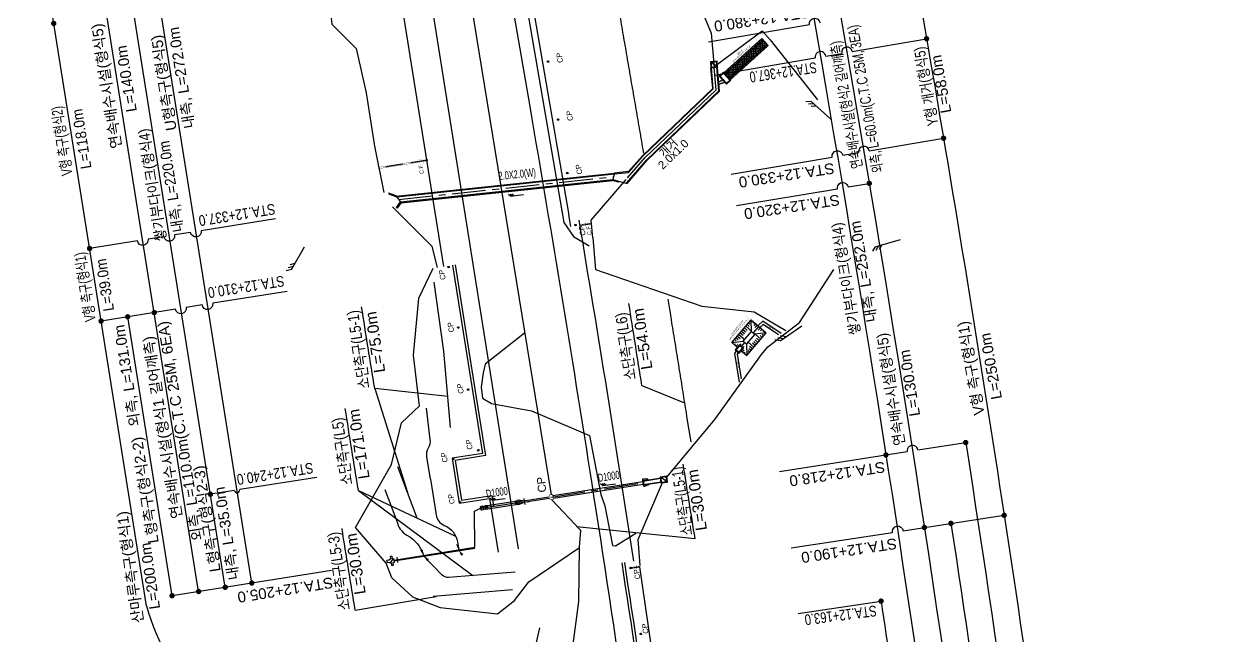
# Model space of a CAD drawing. Header units: millimetres. Extents: x 219390 to 221240, y 444648 to 450301.
# Drawn here: x 219751.6 to 220192.8, y 445550.4 to 445778.2 of the extents above; entities that cross this region are included whole.
import ezdxf
from ezdxf.enums import TextEntityAlignment as Align

# ---------------------------------------------------------------- set-up
doc = ezdxf.new("R2010")
doc.units = ezdxf.units.MM
for name, pattern in [('7', [20, 12.5, -2.5, 2.5, -2.5]), ('CONT', [0]), ('HIDDEN', [9.525, 6.35, -3.175])]:
    doc.linetypes.add(name, pattern=pattern)
for name, color, linetype in [('[도면]U형 V형 측구', 4, 'Continuous'), ('[도면]노면측구', 5, 'Continuous'), ('[도면]배수구조물도수로+방수거+집수거', 30, 'Continuous'), ('[도면]산마루측구', 5, 'H-DICHB01'), ('[도면]선배수집수정', 4, 'Continuous'), ('[도면]소단측구', 5, 'Continuous'), ('[도면]수로암거', 30, 'Continuous'), ('[도면]연속배수시설', 152, 'Continuous'), ('[도면]종배수관', 30, 'Continuous'), ('[도면]집수정(깎기+쌓기)', 30, 'Continuous'), ('[도면]횡배수관', 30, 'Continuous'), ('CC-DIML_본선', 1, 'CONT'), ('CC-DIMT_본선', 3, 'CONT'), ('CD-MISC-초기우수처리시설', 84, 'Continuous'), ('CZ-LINE', 3, 'Continuous'), ('배수구조물', 4, 'Continuous'), ('제목', 7, 'Continuous')]:
    doc.layers.add(name, color=color, linetype=linetype)
doc.styles.add('Han_Romanstyle', font='Dotum.TTF')
doc.styles.get("Standard").update_dxf_attribs({"font": 'arial.ttf'})
doc.styles.add('돋움', font='Dotum.TTF')
doc.linetypes.add('E-WFLOW04', pattern='A,1.5,[32,kscals.shx,S=0.1,R=0,X=0,Y=0],0', length=1.5)
doc.linetypes.add('H-CANAL00', pattern='A,1.1,[32,kosdic.shx,S=0.1,R=0,X=0,Y=0],-0.35,["Y",Standard,S=0.2,R=0,X=0,Y=-0.1],-0.290558', length=1)
doc.linetypes.add('H-DICHB01', pattern='A,1e-05,[43,kscals.shx,S=0.1,R=0,X=0,Y=0],-0.666667,["B1",Standard,S=0.2,R=0,X=0,Y=-0.1],-0.383333', length=1.05001)
doc.linetypes.add('H-DICHB01R', pattern='A,1e-05,[43,kscals.shx,S=0.1,R=0,X=0,Y=0],-0.933333,["B1",Standard,S=0.2,R=180,X=0,Y=0.1],-0.116667', length=1.05001)
doc.linetypes.add('H-DICHD011R', pattern='A,0.9,[32,kosdic.shx,S=0.1,R=0,X=0,Y=0],-0.966667,["D1-1",Standard,S=0.2,R=180,X=0,Y=0.1],-0.183333', length=2.05)
doc.linetypes.add('H-DICHD04R', pattern='A,0.9,[32,kscals.shx,S=0.1,R=360,X=0,Y=0],-0.666667,["D4",Standard,S=0.2,R=180,X=0,Y=0.1],-0.083333', length=1.65)
doc.linetypes.add('H-DICHL021R', pattern='A,0.9,[32,kosdic.shx,S=0.1,R=0,X=0,Y=0],-0.966667,["L2-1",Standard,S=0.2,R=180,X=0,Y=0.1],-0.183333', length=2.05)
doc.linetypes.add('H-DICHL022R', pattern='A,0.9,[32,kosdic.shx,S=0.1,R=0,X=0,Y=0],-0.966667,["L2-2",Standard,S=0.2,R=180,X=0,Y=0.1],-0.183333', length=2.05)
doc.linetypes.add('H-DICHL023R', pattern='A,0.9,[32,kosdic.shx,S=0.1,R=0,X=0,Y=0],-0.966667,["L2-3",Standard,S=0.2,R=180,X=0,Y=0.1],-0.183333', length=2.05)
doc.linetypes.add('H-DICHL05', pattern='A,0.9,[32,kscals.shx,S=0.1,R=0,X=0,Y=0],-0.333333,["L5",Standard,S=0.2,R=0,X=0,Y=-0.1],-0.416667', length=1.65)
doc.linetypes.add('H-DICHL05-1', pattern='A,0.5,[32,kscals.shx,S=0.1,R=0,X=0,Y=0],-0.35,["L5-1",Standard,S=0.2,R=0,X=0,Y=-0.1],-0.731691', length=1)
doc.linetypes.add('H-DICHL05-3R', pattern='A,0.5,[32,kosdic.shx,S=0.1,R=0,X=0,Y=0],-0.909209,["L5-3",Standard,S=0.2,R=180,X=0,Y=0.1],-0.1', length=1)
doc.linetypes.add('H-DICHL05R', pattern='A,0.9,[32,kscals.shx,S=0.1,R=360,X=0,Y=0],-0.666667,["L5",Standard,S=0.2,R=180,X=0,Y=0.1],-0.083333', length=1.65)
doc.linetypes.add('H-DICHL06R', pattern='A,0.9,[32,kscals.shx,S=0.1,R=360,X=0,Y=0],-0.666667,["L6",Standard,S=0.2,R=180,X=0,Y=0.1],-0.083333', length=1.65)
doc.linetypes.add('H-DICHM08R', pattern='A,0.9,[32,kosdic.shx,S=0.1,R=0,X=0,Y=0],-0.666667,["M8",Standard,S=0.2,R=180,X=0,Y=0.1],-0.083333', length=1.65)
doc.linetypes.add('H-DICHS01R', pattern='A,0.9,[32,kosdic.shx,S=0.1,R=0,X=0,Y=0],-0.691746,["S1",Standard,S=0.2,R=180,X=0,Y=0.1],-0.1', length=1)
doc.linetypes.add('H-DICHS02', pattern='A,0.9,[32,kosdic.shx,S=0.1,R=0,X=0,Y=0],-0.35,["S2",Standard,S=0.2,R=0,X=0,Y=-0.1],-0.441746', length=1)
doc.linetypes.add('H-DICHS05R', pattern='A,0.9,[32,kosdic.shx,S=0.1,R=0,X=0,Y=0],-0.691746,["S5",Standard,S=0.2,R=180,X=0,Y=0.1],-0.1', length=1)
doc.linetypes.add('H-DICHU05R', pattern='A,0.9,[32,kscals.shx,S=0.1,R=0,X=0,Y=0],-0.666667,["U5",Standard,S=0.2,R=180,X=0,Y=0.1],-0.083333', length=1.65)
doc.linetypes.add('H-DICHV01', pattern='A,0.9,[32,kscals.shx,S=0.1,R=360,X=0,Y=0],-0.333333,["V1",Standard,S=0.2,R=360,X=0,Y=-0.1],-0.416667', length=1.65)
doc.linetypes.add('H-DICHV01R', pattern='A,0.9,[32,kscals.shx,S=0.1,R=0,X=0,Y=0],-0.666667,["V1",Standard,S=0.2,R=180,X=0,Y=0.1],-0.083333', length=1.65)
doc.linetypes.add('H-DICHV02R', pattern='A,0.9,0,[32,KSCALS.SHX,S=0.1,R=360,X=0,Y=0],-0.7,0,["V2",Standard,S=0.2,R=180,X=0,Y=0.1],-0.05', length=1.65)

# ---------------------------------------------------------------- blocks, each defined once
blk = doc.blocks.new('A$C31C57068')
at = {"layer": '[도면]소단측구', "color": 4, "ltscale": 8}
blk.add_line((-0.661, -0.16), (0.813, 0.254), dxfattribs=at)
at = {"layer": '[도면]소단측구', "color": 4, "ltscale": 8, "flags": 128}
for points in [[(-0.469, -0.106), (-0.735, 0.044)], [(-0.276, -0.051), (-0.542, 0.098)], [(-0.661, -0.16), (-0.927, -0.01)]]:
    blk.add_lwpolyline(points, dxfattribs=at)
at = {"layer": '[도면]소단측구', "color": 4, "ltscale": 8}
blk.add_solid([(0.813, 0.254), (0.12, 0.06), (0.071, 0.233), (0.813, 0.254)], dxfattribs=at)
blk = doc.blocks.new('A$C4A554AB3')
at = {"layer": '[도면]선배수집수정', "color": 0, "const_width": 0.02}
blk.add_lwpolyline([(0.01, 0.01), (0.01, 0.7), (0.7, 0.7), (0.7, 0.01)], close=True, dxfattribs=at)
at = {"layer": '[도면]선배수집수정', "color": 0}
blk.add_lwpolyline([(0.13, 0.13), (0.13, 0.58), (0.58, 0.58), (0.58, 0.13)], close=True, dxfattribs=at)
blk = doc.blocks.new('A$C44361872')
at = {"layer": 'CD-MISC-초기우수처리시설'}
h = blk.add_hatch(dxfattribs=at)
h.set_pattern_fill('ANSI37', color=256, scale=0.2, style=0)
h.set_pattern_definition([(45, (-1.36503, -2.3262), (-0.449013, 0.449013), []), (135, (-1.36503, -2.3262), (-0.449013, -0.449013), [])])
h.paths.add_polyline_path([(-1.37, 1.87), (17.63, 1.87), (17.63, -1.63), (-1.37, -1.63)])
h.paths.add_polyline_path([(5.97, -0.53), (10.3, -0.53), (10.3, 0.77), (5.97, 0.77)], flags=24)
for points in [[(-3.47, 2.12), (-3.47, -1.88), (-1.37, -1.88), (-1.37, 2.12)], [(-1.37, 1.87), (17.63, 1.87), (17.63, -1.63), (-1.37, -1.63)]]:
    blk.add_lwpolyline(points, close=True, dxfattribs=at)
blk.add_lwpolyline([(-3.22, 1.87), (-3.22, -1.63), (-1.62, -1.63), (-1.62, 1.87), (-3.22, 1.87)], dxfattribs=at)
at = {"layer": 'CD-MISC-초기우수처리시설', "linetype": 'HIDDEN', "ltscale": 0.1}
blk.add_lwpolyline([(-1.37, 1.12), (17.63, 1.12), (17.63, -0.88), (-1.37, -0.88)], close=True, dxfattribs=at)
at = {"layer": 'CD-MISC-초기우수처리시설', "style": '돋움'}
blk.add_text('침투도랑', height=0.7, dxfattribs=at).set_placement((8.13, 0.12), align=Align.MIDDLE_CENTER)
at = {"layer": '제목', "color": 1, "style": '돋움'}
for s, p in [('(유역면적 6,000 H:1.5 B:2.0)', (8.13, 2.51)), ('침투도랑', (8.13, 3.28))]:
    blk.add_text(s, height=0.5, dxfattribs=at).set_placement(p, align=Align.CENTER)
blk = doc.blocks.new('A$C74621AD6')
at = {"layer": 'CD-MISC-초기우수처리시설', "color": 2}
for p, q in [((-5.55, 2.88), (-5.55, 0.13)), ((-5.55, 2.88), (5.55, 2.88)), ((-5.55, 2.88), (-5.55, 2.88)), ((-5.55, 2.88), (-5.55, 2.88)), ((-5.55, 2.38), (-5.33, 2.38)), ((-5.55, 1.58), (-4.99, 1.58)), ((-5.55, 0.78), (-4.64, 0.78)), ((-4.75, 2.88), (-4.75, 2.52)), ((-3.95, 2.88), (-3.95, 2.16)), ((-3.15, 2.88), (-3.15, 1.8)), ((-2.35, 2.88), (-2.35, 1.44)), ((-2.35, 0), (-2.35, -1.63)), ((-1.55, 2.88), (-1.55, 0)), ((-0.75, 2.88), (-0.75, 1.44)), ((0.05, 2.88), (0.05, 1.44)), ((0.85, 2.88), (0.85, 1.44)), ((1.65, 2.88), (1.65, 1.44)), ((2.35, 0), (2.35, -1.63)), ((2.45, 2.88), (2.45, 0.09)), ((3.25, 2.88), (3.25, 1.85)), ((4.05, 2.88), (4.05, 2.21)), ((5.55, 0.78), (4.64, 0.78)), ((4.85, 2.88), (4.85, 2.57)), ((5.55, 1.58), (4.99, 1.58)), ((5.55, 2.38), (5.33, 2.38)), ((5.55, 2.88), (5.55, -4.51)), ((5.55, 2.88), (5.55, 2.88)), ((-5.55, -1.76), (-5.55, -4.51)), ((-5.55, -2.41), (-4.64, -2.41)), ((-5.55, -3.22), (-5, -3.22)), ((-5.55, -4.01), (-5.33, -4.01)), ((-4.75, -4.51), (-4.75, -4.15)), ((-4.3, -0.02), (-3.67, -0.02)), ((-4.3, -0.82), (-2.35, -0.82)), ((-4.3, -1.62), (-3.67, -1.62)), ((-3.95, -4.51), (-3.95, -3.79)), ((-3.15, -4.51), (-3.15, -3.43)), ((-2.35, -4.51), (-2.35, -3.07)), ((-1.55, -4.51), (-1.55, -1.63)), ((-0.75, -4.51), (-0.75, -3.07)), ((0.05, -4.51), (0.05, -3.07)), ((0.85, -4.51), (0.85, -3.07)), ((1.65, -4.51), (1.65, -3.07)), ((5.55, -0.82), (2.35, -0.82)), ((2.45, -4.51), (2.45, -1.72)), ((3.25, -4.51), (3.25, -3.48)), ((4.05, -4.51), (4.05, -3.84)), ((5.55, -0.02), (4.3, -0.02)), ((5.55, -1.62), (4.3, -1.62)), ((5.55, -2.41), (4.64, -2.41)), ((4.85, -4.51), (4.85, -4.2)), ((5.55, -3.22), (5, -3.22)), ((5.55, -4.01), (5.33, -4.01)), ((-5.55, -4.51), (5.55, -4.51)), ((-5.55, -4.51), (-5.55, -4.51)), ((-5.55, -4.51), (-5.55, -4.51)), ((5.55, -4.51), (5.55, -4.51))]:
    blk.add_line(p, q, dxfattribs=at)
blk.add_lwpolyline([(-4.3, 0.13), (-6.8, 0.13), (-6.8, -1.76), (-4.3, -1.76)], close=True, dxfattribs=at)
for points in [[(-5.55, 2.88), (-2.35, 0), (2.35, 0), (5.55, 2.88)], [(-4.55, -0.12), (-6.55, -0.12), (-6.55, -1.51), (-4.55, -1.51), (-4.55, -0.12)], [(5.55, -4.51), (2.35, -1.63), (-2.35, -1.63), (-5.55, -4.51)]]:
    blk.add_lwpolyline(points, dxfattribs=at)
at = {"layer": '제목', "color": 1, "style": '돋움'}
for s, p in [('(유역면적 4,000 B:7.4 L:11.1, H1.6)', (0.02, 3.93)), ('소규모저류지(사석보강)', (0.02, 4.71))]:
    blk.add_text(s, height=0.5, dxfattribs=at).set_placement(p, align=Align.CENTER)

msp = doc.modelspace()

# ---------------------------------------------------------------- linework, layer by layer
at = {"layer": '[도면]U형 V형 측구', "color": 4, "linetype": 'H-DICHV01R', "ltscale": 10, "flags": 128}
for points in [[(219930.05, 445890.15), (219940.47, 445886.1), (219963.13, 445869.16), (219968.89, 445849.22), (219972.03, 445829.86), (219987.98, 445812.58), (219999.07, 445793.93), (220006.97, 445774.64), (220008.09, 445761.92)], [(220009.29, 445763.11), (220025.97, 445775.51), (220028.92, 445772.14), (220046.55, 445749.84)], [(219963, 445698.6), (219964.01, 445686.75), (220003.58, 445673.11), (220023.02, 445671.09), (220034.73, 445664.05)], [(219980.33, 445576.27), (220000.24, 445438.79), (220008.79, 445435.68), (220011.49, 445434.72), (220020.84, 445431.51), (220023.16, 445410.84), (220024.37, 445402.63)]]:
    msp.add_lwpolyline(points, dxfattribs=at)
at = {"layer": '[도면]U형 V형 측구', "color": 4, "linetype": 'H-DICHU05R', "ltscale": 10, "flags": 128}
msp.add_lwpolyline([(219905.89, 445858.12), (219947.52, 445602.97)], dxfattribs=at)
at = {"layer": '[도면]U형 V형 측구', "color": 4, "linetype": 'H-DICHV02R', "ltscale": 10, "flags": 128}
msp.add_lwpolyline([(219873.35, 445794.65), (219865.26, 445784.88), (219866.1, 445778.02), (219875.09, 445768.97), (219878.84, 445752.41), (219881.85, 445732.66), (219885.37, 445715.42)], dxfattribs=at)
at = {"layer": '[도면]U형 V형 측구', "color": 4, "linetype": 'H-DICHV01', "ltscale": 10, "flags": 128}
for points in [[(219963, 445698.6), (219962.46, 445705.07), (219975.45, 445720.26)], [(219905.34, 445687.51), (219903.31, 445695.39), (219888.56, 445710.05)], [(220028.07, 445657.98), (220039.84, 445667.1), (220052.55, 445686.77)], [(219990.53, 445609.55), (220008.3, 445631.01), (220025.67, 445655.16), (220028.07, 445657.98)], [(219980.57, 445576.78), (219979.9, 445586.42), (219988.88, 445607.54)]]:
    msp.add_lwpolyline(points, dxfattribs=at)
at = {"layer": '[도면]U형 V형 측구', "color": 4, "linetype": 'H-DICHV01', "ltscale": 9, "flags": 128}
msp.add_lwpolyline([(219919.21, 445583.39), (219919.05, 445596.94), (219921.3, 445598)], dxfattribs=at)
at = {"layer": '[도면]노면측구', "color": 4, "linetype": 'ByBlock', "ltscale": 10}
msp.add_line((219972.6, 445719.58), (219975.78, 445718.81), dxfattribs=at)
at = {"layer": '[도면]노면측구', "color": 4, "linetype": 'H-DICHM08R', "ltscale": 8, "flags": 128}
for points in [[(219919.43, 445895.27), (219952.28, 445704.2), (219955.81, 445699.1), (219961.65, 445695.59)], [(219937.62, 445663.12), (219922.96, 445651.63), (219922.22, 445648.35), (219921.58, 445642.99), (219922.05, 445638.95), (219925.36, 445636.97), (219940.26, 445634.25), (219961.75, 445625.03), (219966, 445603.11), (219967.51, 445598.88), (219970.31, 445584.22), (219971.48, 445584.04), (219978.96, 445588.73)]]:
    msp.add_lwpolyline(points, dxfattribs=at)
at = {"layer": '[도면]노면측구', "color": 4, "linetype": 'H-DICHD04R', "ltscale": 10, "flags": 128}
msp.add_lwpolyline([(219921.66, 445851.14), (219939.56, 445747.38, -0.004075), (219963.33, 445602.6, -0.004075)], format="xyb", dxfattribs=at)
msp.add_lwpolyline([(219894.73, 445837.7), (219929.43, 445619.51)], dxfattribs=at)
at = {"layer": '[도면]노면측구', "color": 4, "linetype": 'ByBlock', "ltscale": 10, "flags": 128}
for points in [[(219975.57, 445718.86), (219983.03, 445727.58), (220009.85, 445753.21), (220009.08, 445762.01)], [(219975.78, 445718.81), (219983.17, 445727.45), (220010.06, 445753.13), (220009.28, 445762.03)], [(219976.24, 445722.9), (219981.57, 445728.96), (220007.77, 445753.99), (220007.09, 445761.84)], [(219976.24, 445723.2), (219981.43, 445729.1), (220007.57, 445754.07), (220006.89, 445761.82)]]:
    msp.add_lwpolyline(points, dxfattribs=at)
at = {"layer": '[도면]노면측구', "color": 4, "linetype": 'H-CANAL00', "ltscale": 8, "flags": 128}
msp.add_lwpolyline([(219975.92, 445720.81), (219982.3, 445728.27), (220008.81, 445753.6), (220008.09, 445761.92)], dxfattribs=at)
at = {"layer": '[도면]노면측구', "color": 4, "linetype": 'H-DICHL022R', "ltscale": 8, "flags": 128}
for points in [[(219910.88, 445688.39), (219922.01, 445618.43), (219910.75, 445616.64), (219913.42, 445599.85), (219924.68, 445601.64)], [(219924.68, 445601.64), (219927.85, 445581.73)]]:
    msp.add_lwpolyline(points, dxfattribs=at)
at = {"layer": '[도면]노면측구', "color": 4, "linetype": 'H-DICHL023R', "ltscale": 10, "flags": 128}
msp.add_lwpolyline([(219929.43, 445619.51), (219935.25, 445582.91)], dxfattribs=at)
at = {"layer": '[도면]노면측구', "color": 4, "linetype": 'H-DICHL021R', "ltscale": 10, "flags": 128}
msp.add_lwpolyline([(219963.33, 445602.6, -0.004806), (219988.32, 445431.41)], format="xyb", dxfattribs=at)
at = {"layer": '[도면]노면측구', "color": 4, "linetype": 'H-DICHD011R', "ltscale": 10, "flags": 128}
msp.add_lwpolyline([(219974.75, 445577.82, -0.003936), (219995.07, 445437.45, -0.003936)], format="xyb", dxfattribs=at)
at = {"layer": '[도면]배수구조물도수로+방수거+집수거', "color": 4}
msp.add_line((219937.34, 445601.7), (219937.7, 445599.46), dxfattribs=at)
for points in [[(220009.38, 445762.04), (220009.19, 445764.19), (220006.7, 445763.97), (220006.89, 445761.82)], [(220009.16, 445762.22), (220009.01, 445763.97), (220006.92, 445763.79), (220007.07, 445762.03)], [(219981.45, 445608.8), (219981.65, 445607.49), (219981.86, 445606.18), (219982.38, 445606.26), (219983.78, 445606.79), (219983.75, 445607.01), (219982.15, 445606.76), (219982.02, 445607.55), (219981.9, 445608.34), (219983.5, 445608.59), (219983.46, 445608.81), (219981.96, 445608.88)], [(219990.75, 445607.77), (219990.49, 445609.91), (219988.01, 445609.61), (219988.27, 445607.46)], [(219990.53, 445607.94), (219990.31, 445609.69), (219988.23, 445609.43), (219988.45, 445607.68)], [(219937.1, 445600.03), (219935.71, 445599.4), (219935.15, 445599.31), (219934.88, 445601.03), (219935.44, 445601.12), (219936.96, 445600.94), (219936.98, 445600.79), (219935.53, 445600.56), (219935.62, 445599.95), (219937.07, 445600.18)], [(219887.67, 445577.87), (219886.68, 445577.71), (219886.52, 445578.7), (219887.51, 445578.86), (219887.47, 445579.1), (219887.99, 445579.19), (219887.83, 445580.17), (219888.28, 445580.25), (219888.43, 445579.26), (219888.95, 445579.34), (219889.19, 445577.86), (219888.67, 445577.78), (219888.83, 445576.79), (219888.38, 445576.72), (219888.23, 445577.71), (219887.71, 445577.62)]]:
    msp.add_lwpolyline(points, close=True, dxfattribs=at)
for points in [[(220009.16, 445762.22), (220006.92, 445763.79)], [(219981.53, 445608.25), (219988.25, 445609.31)], [(219981.56, 445608.1), (219988.26, 445609.16)], [(219981.76, 445606.82), (219988.42, 445607.87)], [(219981.79, 445606.67), (219988.44, 445607.72)], [(219990.53, 445607.94), (219988.23, 445609.43)], [(219934, 445600.24), (219946.67, 445602.24)], [(219934.07, 445599.8), (219946.75, 445601.79)], [(219889.05, 445578.75), (219919.18, 445583.54)], [(219889.07, 445578.6), (219919.21, 445583.39)], [(219889.09, 445578.45), (219919.23, 445583.24)], [(219887.71, 445577.62), (219888.95, 445579.34)], [(219890.16, 445579.79), (219890.47, 445577.81)]]:
    msp.add_lwpolyline(points, dxfattribs=at)
at = {"layer": '[도면]배수구조물도수로+방수거+집수거', "color": 4, "const_width": 0.1}
for points in [[(219901.69, 445727.68), (219883.46, 445724.78)], [(219901.77, 445727.19), (219883.56, 445724.29)], [(219900.1, 445726.4), (219899.87, 445727.89)], [(219977.44, 445576.1), (219980.59, 445576.58)], [(219979.38, 445575.38), (219979.15, 445576.87)], [(219977.52, 445575.6), (219980.62, 445576.08)]]:
    msp.add_lwpolyline(points, dxfattribs=at)
at = {"layer": '[도면]배수구조물도수로+방수거+집수거', "color": 4, "linetype": 'HIDDEN'}
for points in [[(219901.73, 445727.44), (219883.51, 445724.54)], [(219977.48, 445575.85), (219980.6, 445576.33)]]:
    msp.add_lwpolyline(points, dxfattribs=at)
at = {"layer": '[도면]배수구조물도수로+방수거+집수거', "color": 4, "const_width": 0.1, "elevation": -138}
for points in [[(219958.54, 445703.54), (219962.53, 445704.15)], [(219960.48, 445702.82), (219960.25, 445704.31)], [(219958.62, 445703.04), (219962.58, 445703.65)]]:
    msp.add_lwpolyline(points, dxfattribs=at)
at = {"layer": '[도면]배수구조물도수로+방수거+집수거', "color": 4, "linetype": 'HIDDEN', "elevation": -138}
msp.add_lwpolyline([(219958.58, 445703.29), (219962.56, 445703.9)], dxfattribs=at)
at = {"layer": '[도면]산마루측구', "color": 4, "ltscale": 10, "flags": 128}
for points in [[(219898.63, 445636.12), (219896.41, 445654.9), (219898.42, 445676.07), (219903.7, 445687.25)], [(219895.98, 445565.14), (219888.32, 445572.09), (219886.26, 445577.54), (219874.85, 445590.92), (219888.21, 445614.29), (219891.93, 445629.74), (219898.63, 445636.12)], [(219957.16, 445522.86), (219955.08, 445542.73), (219957.82, 445563.34), (219958.12, 445583.59), (219958.59, 445589.73), (219947.8, 445601.19)]]:
    msp.add_lwpolyline(points, dxfattribs=at)
at = {"layer": '[도면]산마루측구', "color": 4, "linetype": 'H-DICHB01R', "ltscale": 10, "flags": 128}
msp.add_lwpolyline([(219895.98, 445565.14), (219906.3, 445561.16), (219922, 445559.37), (219927.58, 445558.71), (219933.92, 445563.72), (219939.24, 445570.66), (219958.12, 445583.43)], dxfattribs=at)
at = {"layer": '[도면]선배수집수정', "color": 4}
for points in [[(219946.19, 445763.82), (219946.56, 445764.33)], [(219949.91, 445742.25), (219950.28, 445742.77)], [(219953.36, 445722.37), (219953.73, 445722.88)], [(219909.23, 445687.4), (219909.61, 445687.91)], [(219912.83, 445664.92), (219913.2, 445665.44)], [(219916.51, 445641.88), (219916.89, 445642.39)], [(219910.95, 445616.1), (219911.33, 445616.61)], [(219920.25, 445619.28), (219920.62, 445619.8)], [(219913.52, 445599.99), (219913.89, 445600.51)], [(219976.95, 445575.54), (219977.32, 445576.06)], [(219980.65, 445551.05), (219981.02, 445551.57)]]:
    msp.add_lwpolyline(points, dxfattribs=at)
at = {"layer": '[도면]선배수집수정', "color": 4, "elevation": -138}
msp.add_lwpolyline([(219956.41, 445703.02), (219956.78, 445703.54)], dxfattribs=at)
at = {"layer": '[도면]소단측구', "color": 4, "linetype": 'H-DICHL05-3R', "ltscale": 10}
msp.add_line((219903.7, 445565.38), (219933.22, 445567.75), dxfattribs=at)
at = {"layer": '[도면]소단측구', "color": 4, "linetype": 'H-DICHL06R', "ltscale": 10, "flags": 128}
for points in [[(219956.62, 445872.03), (219956.78, 445871.56), (219956.79, 445871.51), (219957.1, 445870.6), (219957.42, 445869.64), (219957.75, 445868.68), (219958.09, 445867.65), (219958.28, 445866.59), (219958.45, 445865.6), (219958.62, 445864.62), (219958.79, 445863.63), (219958.96, 445862.65), (219959.13, 445861.66), (219959.3, 445860.68), (219959.47, 445859.69), (219959.64, 445858.7), (219959.81, 445857.72), (219959.98, 445856.73), (219960.15, 445855.75), (219960.32, 445854.76), (219960.49, 445853.78), (219960.66, 445852.79), (219960.83, 445851.81), (219961, 445850.82), (219961.17, 445849.84), (219961.34, 445848.85), (219961.51, 445847.87), (219961.68, 445846.88), (219961.85, 445845.89), (219962.02, 445844.91), (219962.19, 445843.92), (219962.36, 445842.94), (219962.53, 445841.95), (219962.7, 445840.97), (219962.87, 445839.98), (219963.04, 445839), (219963.21, 445838.01), (219963.38, 445837.03), (219963.55, 445836.04), (219963.72, 445835.05), (219963.89, 445834.07), (219964.06, 445833.08), (219964.23, 445832.1), (219964.4, 445831.11), (219964.57, 445830.13), (219964.74, 445829.14), (219964.91, 445828.16), (219965.08, 445827.17), (219965.25, 445826.19), (219965.42, 445825.2), (219965.59, 445824.21), (219965.76, 445823.23), (219965.93, 445822.24), (219966.1, 445821.26), (219966.27, 445820.27), (219966.44, 445819.29), (219966.61, 445818.3), (219966.78, 445817.32), (219966.95, 445816.33), (219967.12, 445815.35), (219967.29, 445814.36), (219967.46, 445813.37), (219967.63, 445812.39), (219967.8, 445811.4), (219967.97, 445810.42), (219968.14, 445809.43), (219968.31, 445808.45), (219968.48, 445807.46), (219968.65, 445806.48), (219968.82, 445805.49), (219968.99, 445804.51), (219969.16, 445803.52), (219969.33, 445802.54), (219969.5, 445801.55), (219969.67, 445800.56), (219969.84, 445799.58), (219970.01, 445798.59), (219970.18, 445797.61), (219970.35, 445796.62), (219970.52, 445795.64), (219970.69, 445794.65), (219970.86, 445793.67), (219971.03, 445792.68), (219971.2, 445791.7), (219971.37, 445790.71), (219971.54, 445789.72), (219971.71, 445788.74), (219971.88, 445787.75), (219972.05, 445786.77), (219972.22, 445785.78), (219972.39, 445784.8), (219972.56, 445783.81), (219972.73, 445782.83), (219972.9, 445781.84), (219973.07, 445780.86), (219973.24, 445779.87), (219973.41, 445778.88), (219973.58, 445777.9), (219973.75, 445776.91), (219973.92, 445775.93), (219974.09, 445774.94), (219974.26, 445773.96), (219974.43, 445772.97), (219974.6, 445771.99), (219974.77, 445771), (219974.94, 445770.02), (219975.11, 445769.03), (219975.28, 445768.04), (219975.45, 445767.06), (219975.62, 445766.07), (219975.79, 445765.09), (219975.96, 445764.1), (219976.13, 445763.12), (219976.3, 445762.13), (219976.47, 445761.15), (219976.64, 445760.16), (219976.81, 445759.18), (219976.98, 445758.19), (219977.15, 445757.21), (219977.32, 445756.22), (219977.49, 445755.23), (219977.66, 445754.25), (219977.71, 445753.96), (219977.83, 445753.26), (219978, 445752.27), (219978.17, 445751.28), (219978.34, 445750.29), (219978.51, 445749.3), (219978.69, 445748.31), (219978.86, 445747.32), (219979.03, 445746.33), (219979.2, 445745.34), (219979.36, 445744.35), (219979.53, 445743.36), (219979.7, 445742.37), (219979.87, 445741.38), (219980.04, 445740.39), (219980.21, 445739.4), (219980.38, 445738.41), (219980.55, 445737.42), (219980.72, 445736.43), (219980.89, 445735.44), (219981.06, 445734.45), (219981.23, 445733.46), (219981.39, 445732.47), (219981.56, 445731.48), (219981.73, 445730.49), (219981.81, 445730.02)], [(219990.85, 445675.81), (219991.95, 445669.07), (219992.11, 445668.08), (219992.27, 445667.08), (219992.43, 445666.09), (219992.59, 445665.1), (219992.75, 445664.11), (219992.91, 445663.12), (219993.07, 445662.13), (219993.23, 445661.14), (219993.39, 445660.14), (219993.55, 445659.15), (219993.71, 445658.16), (219993.87, 445657.17), (219994.03, 445656.18), (219994.19, 445655.19), (219994.35, 445654.2), (219994.51, 445653.2), (219994.67, 445652.21), (219994.83, 445651.22), (219994.99, 445650.23), (219995.15, 445649.24), (219995.31, 445648.25), (219995.47, 445647.25), (219995.63, 445646.26), (219995.79, 445645.27), (219995.94, 445644.28), (219996.1, 445643.29), (219996.26, 445642.3), (219996.42, 445641.3), (219996.58, 445640.31), (219996.74, 445639.32), (219996.89, 445638.33), (219997.05, 445637.34), (219997.21, 445636.34), (219997.37, 445635.35), (219997.53, 445634.36), (219997.68, 445633.37), (219997.84, 445632.38), (219998, 445631.38), (219999.37, 445622.73)]]:
    msp.add_lwpolyline(points, dxfattribs=at)
at = {"layer": '[도면]소단측구', "color": 4, "linetype": 'H-DICHL05-1', "ltscale": 10, "flags": 128}
for points in [[(219910.16, 445627.98), (219907.71, 445656.36), (219904.02, 445682.07)], [(219897.72, 445594.39), (219890.56, 445613.36)]]:
    msp.add_lwpolyline(points, dxfattribs=at)
at = {"layer": '[도면]소단측구', "color": 4, "linetype": 'H-DICHL05', "ltscale": 9, "flags": 128}
for points in [[(219902.68, 445608.8), (219901.35, 445617.15, -0.17369), (219901.97, 445620.46, 0.163397), (219902.63, 445623.58), (219901.26, 445635.17)], [(219934.17, 445574.27), (219909.43, 445572.29, -0.22506), (219907.03, 445573.2), (219900.15, 445580.36)]]:
    msp.add_lwpolyline(points, format="xyb", dxfattribs=at)
at = {"layer": '[도면]소단측구', "color": 4, "linetype": 'H-DICHL05R', "ltscale": 9, "flags": 128}
for points in [[(219902.68, 445608.8), (219904.79, 445595.51, 0.262034), (219907.84, 445591.66, -0.262034), (219912.71, 445585.51), (219913.18, 445582.59)], [(219885.74, 445604.93), (219890.17, 445593.21, 0.206163), (219893.89, 445588.02, -0.205019), (219900.12, 445580.49)]]:
    msp.add_lwpolyline(points, format="xyb", dxfattribs=at)
at = {"layer": '[도면]소단측구', "color": 4, "linetype": 'H-DICHL05R', "ltscale": 9}
for points in [[(219912.7, 445584.66, 1, 0, 0), (219913.19, 445582.45, 1, 1, 0)], [(219899.37, 445582.49, 1, 0, 0), (219900.15, 445580.36, 1, 1, 0)], [(219901.74, 445578.71, 1, 0, 0), (219900.17, 445580.35, 1, 1, 0)], [(219914.53, 445580.61, 1, 0, 0), (219913.2, 445582.44, 1, 1, 0)]]:
    msp.add_lwpolyline(points, format="xyseb", dxfattribs=at)
at = {"layer": '[도면]수로암거', "color": 4, "linetype": 'Continuous'}
for p, q in [((219971.11, 445722.62), (219970.33, 445719.92)), ((219889.92, 445714.02), (219891.82, 445711.6))]:
    msp.add_line(p, q, dxfattribs=at)
at = {"layer": '[도면]수로암거', "color": 4, "linetype": 'Continuous', "flags": 128}
for points in [[(219889.92, 445714.02), (219971.11, 445722.62)], [(219890.14, 445713.74), (219971.02, 445722.31)], [(219970.98, 445722.6), (219971.02, 445722.31), (219976.28, 445722.9), (219976.24, 445723.2), (219970.98, 445722.6)], [(219891.6, 445711.88), (219970.42, 445720.23)], [(219891.82, 445711.6), (219970.33, 445719.92)], [(219970.33, 445719.92), (219970.42, 445720.21), (219972.6, 445719.58), (219972.52, 445719.29), (219970.33, 445719.92)], [(219890.14, 445713.74), (219890.25, 445714.02), (219887.2, 445715.19), (219887.09, 445714.91), (219890.14, 445713.74)], [(219891.6, 445711.88), (219891.84, 445711.71), (219890.31, 445709.6), (219890.07, 445709.78), (219891.6, 445711.88)]]:
    msp.add_lwpolyline(points, dxfattribs=at)
at = {"layer": '[도면]수로암거', "color": 4, "linetype": '7', "flags": 128}
msp.add_lwpolyline([(219890.87, 445712.81), (219970.72, 445721.27)], dxfattribs=at)
at = {"layer": '[도면]연속배수시설', "color": 4, "linetype": 'H-DICHS01R', "ltscale": 10, "flags": 128}
msp.add_lwpolyline([(219921.4, 445896.75), (219944.35, 445763.72)], dxfattribs=at)
at = {"layer": '[도면]연속배수시설', "color": 4, "linetype": 'H-DICHS05R', "ltscale": 10, "flags": 128}
msp.add_lwpolyline([(219885.54, 445826.12), (219907.53, 445687.85)], dxfattribs=at)
at = {"layer": '[도면]연속배수시설', "color": 4, "linetype": 'H-DICHS02', "ltscale": 10, "flags": 128}
msp.add_lwpolyline([(219944.35, 445763.72), (219946.95, 445748.65, -0.001293), (219954.76, 445702.72, -0.001293)], format="xyb", dxfattribs=at)
at = {"layer": '[도면]연속배수시설', "color": 4, "linetype": 'H-DICHS05R', "ltscale": 10, "flags": 128}
msp.add_lwpolyline([(219957.81, 445705.1, -0.003562), (219978.11, 445578.34, -0.003255)], format="xyb", dxfattribs=at)
at = {"layer": '[도면]연속배수시설', "color": 4, "linetype": 'H-DICHS01R', "ltscale": 9, "flags": 128}
msp.add_lwpolyline([(219911.87, 445688.55), (219919.72, 445639.17), (219923.15, 445617.6), (219911.9, 445615.81), (219914.25, 445601), (219925.51, 445602.79), (219926.15, 445598.76)], dxfattribs=at)
at = {"layer": '[도면]연속배수시설', "color": 4, "linetype": 'H-DICHS01R', "ltscale": 10, "flags": 128}
msp.add_lwpolyline([(219973.76, 445577.67, -0.003936), (219994.08, 445437.32, -0.003936)], format="xyb", dxfattribs=at)
at = {"layer": '[도면]종배수관', "color": 4}
for points in [[(219922.25, 445598.65), (219923.08, 445598.78)], [(219922.34, 445598.16), (219923.16, 445598.29)], [(219922.42, 445597.66), (219923.24, 445597.79)]]:
    msp.add_lwpolyline(points, dxfattribs=at)
at = {"layer": '[도면]집수정(깎기+쌓기)', "color": 4}
for points, const_width in [([(219948.49, 445601.31), (219947.11, 445601.08), (219946.79, 445603.06), (219948.18, 445603.28)], 0.1), ([(219948.26, 445601.47), (219947.28, 445601.31), (219947.02, 445602.89), (219948.01, 445603.05)], 0.1), ([(219922.63, 445597.36), (219921.44, 445597.16), (219921.15, 445598.83), (219922.33, 445599.04)], 0.02), ([(219924.14, 445597.59), (219923.16, 445597.42), (219922.87, 445599.1), (219923.85, 445599.27)], 0.02)]:
    msp.add_lwpolyline(points, close=True, dxfattribs=dict(at, const_width=const_width))
for points in [[(219922.45, 445597.49), (219921.57, 445597.33), (219921.33, 445598.71), (219922.21, 445598.87)], [(219923.97, 445597.72), (219923.28, 445597.6), (219923.04, 445598.98), (219923.73, 445599.1)]]:
    msp.add_lwpolyline(points, close=True, dxfattribs=at)
for points in [[(219921.57, 445597.33), (219922.21, 445598.87)], [(219923.28, 445597.6), (219923.73, 445599.1)]]:
    msp.add_lwpolyline(points, dxfattribs=at)
at = {"layer": '[도면]횡배수관', "color": 4, "linetype": '7', "flags": 128}
msp.add_lwpolyline([(219947.64, 445602.18), (219981.63, 445607.49)], dxfattribs=at)
at = {"layer": '[도면]횡배수관', "color": 4, "linetype": 'Continuous', "flags": 128}
for points in [[(219948.2, 445602.77), (219981.56, 445607.98)], [(219948.35, 445601.79), (219981.71, 445606.99)]]:
    msp.add_lwpolyline(points, dxfattribs=at)
at = {"layer": '[도면]횡배수관', "color": 4}
for points in [[(219923.06, 445598.88), (219934.92, 445600.77)], [(219923.16, 445598.29), (219935.02, 445600.17)], [(219923.26, 445597.7), (219935.11, 445599.58)]]:
    msp.add_lwpolyline(points, dxfattribs=at)
at = {"layer": 'CC-DIML_본선'}
for p, q in [((220059.43, 445767.83), (220087.02, 445772.59)), ((220049.57, 445766.13), (220055.48, 445767.15)), ((220008.18, 445758.98), (220045.63, 445765.45)), ((220065.72, 445730.93), (220093.34, 445735.59)), ((220014.45, 445722.28), (220051.92, 445728.6)), ((220055.86, 445729.27), (220061.78, 445730.27)), ((219845.17, 445705.59), (219817.51, 445701.19)), ((219813.56, 445700.56), (219807.64, 445699.62)), ((219793.81, 445697.42), (219776.04, 445694.6)), ((219803.69, 445698.99), (219797.76, 445698.05)), ((219909.18, 445639.52), (219882.01, 445642.48, -150)), ((219882.01, 445642.48, -150), (219894.14, 445603.87)), ((220083.77, 445619.68), (220101.56, 445622.45)), ((220032.4, 445611.67), (220079.82, 445619.07)), ((219860.45, 445609.49), (219831.81, 445604.93)), ((219829.83, 445604.62), (219820.95, 445603.21)), ((219875.96, 445604.61), (219918.47, 445573.01)), ((219865.95, 445574.92), (219806.69, 445565.5)), ((220039.35, 445558.88), (220070.11, 445563.49)), ((219943.26, 445553.59), (219923.22, 445468.81))]:
    msp.add_line(p, q, dxfattribs=at)
at = {"layer": 'CC-DIML_본선', "flags": 128}
for points in [[(220032.36, 445912.91), (220032.45, 445912.42), (220032.62, 445911.44), (220032.79, 445910.45), (220032.96, 445909.47), (220033.13, 445908.49), (220033.3, 445907.5), (220033.47, 445906.52), (220033.64, 445905.54), (220033.8, 445904.55), (220033.97, 445903.57), (220034.14, 445902.58), (220034.31, 445901.6), (220034.48, 445900.62), (220034.65, 445899.63), (220034.82, 445898.65), (220034.99, 445897.66), (220035.16, 445896.68), (220035.33, 445895.7), (220035.5, 445894.71), (220035.67, 445893.73), (220035.84, 445892.74), (220036.01, 445891.76), (220036.18, 445890.77), (220036.35, 445889.79), (220036.52, 445888.8), (220036.69, 445887.82), (220036.86, 445886.83), (220037.03, 445885.85), (220037.2, 445884.86), (220037.37, 445883.88), (220037.54, 445882.89), (220037.63, 445882.35), (220057.91, 445764.84, -0.018224), (220146.6, 445109.13), (220172.88, 444841.71)], [(220022.51, 445911.22), (220022.59, 445910.72), (220022.76, 445909.74), (220022.93, 445908.76), (220023.1, 445907.77), (220023.27, 445906.79), (220023.44, 445905.81), (220023.61, 445904.82), (220023.78, 445903.84), (220023.95, 445902.85), (220024.12, 445901.87), (220024.29, 445900.89), (220024.46, 445899.9), (220024.63, 445898.92), (220024.8, 445897.93), (220024.97, 445896.95), (220025.14, 445895.96), (220025.31, 445894.98), (220025.48, 445894), (220025.65, 445893.01), (220025.82, 445892.03), (220025.99, 445891.04), (220026.16, 445890.06), (220026.33, 445889.07), (220026.5, 445888.09), (220026.67, 445887.1), (220026.84, 445886.12), (220027.01, 445885.13), (220027.18, 445884.15), (220027.35, 445883.16), (220027.52, 445882.18), (220027.69, 445881.19), (220027.78, 445880.65), (220048.06, 445763.14, -0.015878), (220127.92, 445192.81, -0.015878)], [(220063.17, 445910.8), (220063.2, 445910.63), (220063.37, 445909.64), (220063.54, 445908.66), (220063.71, 445907.68), (220063.88, 445906.7), (220064.05, 445905.71), (220064.22, 445904.73), (220064.39, 445903.75), (220064.56, 445902.76), (220064.73, 445901.78), (220064.89, 445900.79), (220065.06, 445899.81), (220065.23, 445898.83), (220065.4, 445897.84), (220065.57, 445896.86), (220065.74, 445895.87), (220065.91, 445894.89), (220066.08, 445893.9), (220066.25, 445892.92), (220066.42, 445891.93), (220066.59, 445890.95), (220066.76, 445889.96), (220066.93, 445888.98), (220067.1, 445887.99), (220067.2, 445887.45), (220087.47, 445769.95, -0.004853), (220115.85, 445595.4, -0.004853)], [(219875.96, 445604.61, -0.00267), (219871.05, 445635.08, -0.00267)], [(220101.56, 445622.45, -0.014164), (220166.5, 445111.08), (220192.79, 444843.67)], [(220001.03, 445586.69, -0.002433), (219996.62, 445614.47)], [(220115.85, 445595.4, -0.01013), (220164.14, 445229.45)], [(220096.08, 445592.38, -0.011112), (220148.15, 445191.78)], [(220070.11, 445563.49, -0.002718), (220084.18, 445466.01)]]:
    msp.add_lwpolyline(points, format="xyb", dxfattribs=at)
for points in [[(219836.32, 445570.21), (219791.09, 445854.64)], [(219816.57, 445567.07), (219771.34, 445851.5)], [(219826.44, 445568.64), (219781.21, 445853.07)], [(219797.17, 445561.71), (219751.58, 445848.35)], [(219797.17, 445561.71), (219751.58, 445848.35)], [(219806.69, 445565.5), (219790.2, 445669.2)]]:
    msp.add_lwpolyline(points, dxfattribs=at)
at = {"layer": 'CC-DIML_본선'}
for points in [[(219763.21, 445778.39, 1, 1, -1), (219762.25, 445778.14, 1, 1, -1)], [(220087.51, 445772.69, 1, 1, -1), (220086.53, 445772.49, 1, 1, -1)], [(220093.83, 445735.69, 1, 1, -1), (220092.84, 445735.49, 1, 1, -1)], [(220066.23, 445718.89, 1, 1, -1), (220065.25, 445718.7, 1, 1, -1)], [(219776.52, 445694.72, 1, 1, -1), (219775.55, 445694.47, 1, 1, -1)], [(219790.68, 445669.32, 1, 1, -1), (219789.72, 445669.07, 1, 1, -1)], [(219800.56, 445670.89, 1, 1, -1), (219799.59, 445670.64, 1, 1, -1)], [(219780.81, 445667.75, 1, 1, -1), (219779.84, 445667.5, 1, 1, -1)], [(220102.05, 445622.55, 1, 1, -1), (220101.07, 445622.36, 1, 1, -1)], [(220072.41, 445617.93, 1, 1, -1), (220071.43, 445617.74, 1, 1, -1)], [(219821.43, 445603.33, 1, 1, -1), (219820.46, 445603.08, 1, 1, -1)], [(220116.34, 445595.5, 1, 1, -1), (220115.36, 445595.3, 1, 1, -1)], [(220086.69, 445590.97, 1, 1, -1), (220085.71, 445590.77, 1, 1, -1)], [(220096.57, 445592.48, 1, 1, -1), (220095.59, 445592.28, 1, 1, -1)], [(219817.05, 445567.2, 1, 1, -1), (219816.08, 445566.94, 1, 1, -1)], [(219826.93, 445568.77, 1, 1, -1), (219825.96, 445568.51, 1, 1, -1)], [(219836.8, 445570.34, 1, 1, -1), (219835.84, 445570.09, 1, 1, -1)], [(219807.18, 445565.63, 1, 1, -1), (219806.21, 445565.37, 1, 1, -1)], [(220070.6, 445563.59, 1, 1, -1), (220069.62, 445563.39, 1, 1, -1)]]:
    msp.add_lwpolyline(points, format="xyseb", close=True, dxfattribs=at)
for points in [[(220043.48, 445777.87, -1), (220047.43, 445778.55, -1)], [(220049.57, 445766.13, 1), (220045.63, 445765.45, 1)], [(220059.43, 445767.83, 1), (220055.48, 445767.15, 1)], [(220051.92, 445728.6, -1), (220055.86, 445729.27, -1)], [(220065.72, 445730.93, 1), (220061.78, 445730.27, 1)], [(220053.9, 445716.81, -1), (220057.85, 445717.47, -1)], [(219817.51, 445701.19, -1), (219813.56, 445700.56, -1)], [(219797.76, 445698.05, -1), (219793.81, 445697.42, -1)], [(219807.64, 445699.62, -1), (219803.69, 445698.99, -1)], [(219821.8, 445674.22, -1), (219817.85, 445673.59, -1)], [(219811.93, 445672.65, -1), (219807.98, 445672.02, -1)], [(220083.77, 445619.68, 1), (220079.82, 445619.07, 1)], [(220074.33, 445589.06, -1), (220078.29, 445589.66, -1)]]:
    msp.add_lwpolyline(points, format="xyb", dxfattribs=at)
for points in [[(220006.04, 445771.41), (220043.48, 445777.87)], [(220057.85, 445717.47), (220065.74, 445718.79)], [(220016.42, 445710.54), (220053.9, 445716.81)], [(219849.46, 445678.62), (219821.8, 445674.22)], [(219817.85, 445673.59), (219811.93, 445672.65)], [(219807.98, 445672.02), (219780.32, 445667.63)], [(219875.96, 445604.61), (219912.04, 445587.7)], [(220078.29, 445589.66), (220115.85, 445595.4)], [(220001.03, 445586.69), (219956.91, 445591.1)], [(220036.77, 445583.33), (220074.33, 445589.06)]]:
    msp.add_lwpolyline(points, dxfattribs=at)
at = {"layer": 'CC-DIML_본선', "flags": 128}
for points, elevation in [([(219981.28, 445643.68, -0.00267), (219976.44, 445674.17, -0.00267)], 3), ([(219882.01, 445642.48, -0.00267), (219877.11, 445672.96, -0.00267)], -150), ([(219874.75, 445560.04, -0.00267), (219869.84, 445590.52, -0.00267)], -150)]:
    msp.add_lwpolyline(points, format="xyb", dxfattribs=dict(at, elevation=elevation))
at = {"layer": 'CC-DIML_본선'}
for points, elevation in [([(219981.28, 445643.68), (219997.08, 445637.18)], 3), ([(219874.72, 445560.18), (219904.83, 445565.2)], -150)]:
    msp.add_lwpolyline(points, dxfattribs=dict(at, elevation=elevation))
for centre, radius, start, end in [((219830.82, 445604.78), 1, 189.0361, 9.0361), ((219885.02, 445587.15), 91.47, 196.1498, 301.4511)]:
    msp.add_arc(centre, radius, start, end, dxfattribs=at)
at = {"layer": 'CD-MISC-초기우수처리시설', "color": 4}
for points in [[(220009.56, 445756.55), (220011.3, 445757.24)], [(220009.65, 445755.51), (220012.01, 445756.45)], [(220032.99, 445663.01), (220026.14, 445667.62), (220024.43, 445666.01)], [(220031.99, 445662.48), (220026.25, 445666.34), (220025.11, 445665.28)], [(220017.48, 445644.95), (220015.72, 445655.6), (220016.37, 445656.51)], [(220018.3, 445646.09), (220016.78, 445655.36), (220017.15, 445655.88)]]:
    msp.add_lwpolyline(points, dxfattribs=at)
at = {"layer": '배수구조물', "color": 4}
for p, q in [((219935.62, 445599.95), (219935.53, 445600.56)), ((219937.07, 445600.18), (219935.62, 445599.95))]:
    msp.add_line(p, q, dxfattribs=at)
msp.add_lwpolyline([(219936.98, 445600.79), (219935.53, 445600.56)], dxfattribs=at)

# ---------------------------------------------------------------- block references
at = {"layer": '[도면]선배수집수정', "color": 4, "rotation": 99.03607172354192}
for p in [(219946.78, 445763.78), (219950.5, 445742.21), (219953.95, 445722.33), (219957, 445702.98), (219909.83, 445687.36), (219913.42, 445664.89), (219917.1, 445641.84), (219911.55, 445616.06), (219920.84, 445619.25), (219914.11, 445599.95), (219977.54, 445575.5), (219981.24, 445551.02)]:
    msp.add_blockref('A$C4A554AB3', p, dxfattribs=at)
at = {"layer": '[도면]소단측구', "color": 4, "linetype": 'E-WFLOW04', "ltscale": 9}
for p, xscale, yscale, zscale, rotation in [((220047.5, 445746.46), -6.399999999891237, 6.399999999891237, 6.399999999891237, 154.1814330813505), ((219934.59, 445714.27), 3.199999999916524, 3.199999999916524, 3.199999999916524, 352.2763969517886), ((220072.05, 445696.58), -6.399999999891237, 6.399999999891237, 6.399999999891237, 211.0995351746325), ((219853.35, 445690.43, -93), 6.399999999891238, 6.399999999891238, 6.399999999891238, 44.20459859839589), ((220036.24, 445662.6, 98), 6.399999999891237, 6.399999999891237, 6.399999999891237, 19.03257188866243), ((219968.77, 445606.69), 3.199999999916524, 3.199999999916524, 3.199999999916524, 352.2763969517886), ((219927.8, 445601.22), 3.199999999916524, 3.199999999916524, 3.199999999916524, 352.2763969517886)]:
    msp.add_blockref('A$C31C57068', p, dxfattribs=dict(at, xscale=xscale, yscale=yscale, zscale=zscale, rotation=rotation))
at = {"layer": 'CZ-LINE', "color": 4}
for name, p, rotation in [('A$C44361872', (220014, 445759.43), 41.95221732582102), ('A$C74621AD6', (220020.44, 445661.97), 49.56226543305899)]:
    msp.add_blockref(name, p, dxfattribs=dict(at, rotation=rotation))

# ---------------------------------------------------------------- texts
at = {"layer": '[도면]노면측구', "color": 4}
for s, p in [('개거', (219992.11, 445730.94, -102)), ('2.0x1.0', (219993.95, 445728.55, -222))]:
    msp.add_text(s, height=3, rotation=43.6937, dxfattribs=at).set_placement(p, align=Align.CENTER)
at = {"layer": '[도면]배수구조물도수로+방수거+집수거', "color": 4, "style": '돋움'}
for s, rotation, p in [('방수거', 94.9939, (220007.92, 445762.99)), ('D1200', 94.9939, (220008.19, 445763.02)), ('방수거', 97.0409, (219989.26, 445608.67)), ('D1000', 97.0409, (219989.53, 445608.71)), ('500×350', 11.1161, (219939.09, 445600.25)), ('도수로', 99.0828, (219888.21, 445578.46)), ('상부', 99.0828, (219888.48, 445578.51)), ('300×250', 189.0361, (219891.4, 445578.55))]:
    msp.add_text(s, height=0.2, rotation=rotation, dxfattribs=at).set_placement(p, align=Align.MIDDLE_CENTER)
at = {"layer": '[도면]배수구조물도수로+방수거+집수거', "color": 4, "linetype": 'HIDDEN', "ltscale": 0.01, "style": '돋움'}
msp.add_text('500×350', height=0.2, rotation=189.0361, dxfattribs=at).set_placement((219898.62, 445727.62), align=Align.MIDDLE_CENTER)
at = {"layer": '[도면]배수구조물도수로+방수거+집수거', "color": 4, "style": 'Han_Romanstyle'}
for p in [(219900.24, 445722.39, 174), (219962.57, 445699.69, 174)]:
    msp.add_text('C.F', height=1.5, rotation=98.3147, dxfattribs=at).set_placement(p)
at = {"layer": '[도면]산마루측구', "color": 4, "linetype": 'ByBlock', "style": '돋움'}
for s, p in [('깎기부-3', (219923.38, 445598.33)), ('D1000', (219923.66, 445598.37))]:
    msp.add_text(s, height=0.2, rotation=99.853, dxfattribs=at).set_placement(p, align=Align.MIDDLE_CENTER)
at = {"layer": '[도면]선배수집수정', "color": 4, "ltscale": 20, "style": 'Han_Romanstyle'}
for p in [(219951.98, 445763.76), (219955.7, 445742.2), (219959.15, 445722.31), (219960.34, 445699.52, -138), (219908.34, 445683.1), (219911.56, 445663.58), (219915.11, 445640.77), (219918.37, 445620), (219909.13, 445615.18), (219911.75, 445599.75), (219980.71, 445571.77), (219983.74, 445551.53)]:
    msp.add_text('CP', height=2, rotation=99.0361, dxfattribs=at).set_placement(p)
at = {"layer": '[도면]선배수집수정', "color": 4, "linetype": 'ByBlock', "style": '돋움', "width": 0.4}
for p in [(219946.38, 445764.08), (219950.1, 445742.51), (219953.55, 445722.63), (219956.6, 445703.28, -138), (219909.42, 445687.66), (219913.02, 445665.19), (219916.7, 445642.14), (219911.15, 445616.36), (219920.44, 445619.55), (219913.71, 445600.25), (219977.14, 445575.8), (219980.84, 445551.32)]:
    msp.add_text('선배수-노측', height=0.2, rotation=99.0361, dxfattribs=at).set_placement(p, align=Align.MIDDLE_CENTER)
at = {"layer": '[도면]수로암거', "color": 4, "style": '돋움', "width": 0.6}
for s, rotation, p in [('2.0X2.0(W)', 6.0463, (219935.06, 445720.76)), ('D1000', 9.0361, (219969.16, 445608.43, -1)), ('D1000', 9.0361, (219927.6, 445602.48, -1))]:
    msp.add_text(s, height=3, rotation=rotation, dxfattribs=at).set_placement(p, align=Align.CENTER)
at = {"layer": '[도면]집수정(깎기+쌓기)', "color": 4}
msp.add_text('CP', height=3, rotation=95.6143, dxfattribs=at).set_placement((219946.33, 445607.03, 100), align=Align.BOTTOM_CENTER)
at = {"layer": '[도면]집수정(깎기+쌓기)', "color": 4, "linetype": 'ByBlock', "style": '돋움'}
for s, p in [('깎기부', (219921.62, 445598.05)), ('D1000', (219922.15, 445598.15)), ('4-4', (219921.89, 445598.1))]:
    msp.add_text(s, height=0.2, rotation=99.8497, dxfattribs=at).set_placement(p, align=Align.MIDDLE_CENTER)
at = {"layer": '[도면]집수정(깎기+쌓기)', "color": 4, "style": '돋움'}
msp.add_text('쌓기부', height=0.2, rotation=99.1393, dxfattribs=at).set_placement((219947.52, 445602.16), align=Align.MIDDLE_CENTER)
at = {"layer": 'CC-DIMT_본선'}
for s, rotation, p in [('STA.12+380.0', 188.576, (220007.82, 445779.1)), ('STA.12+330.0', 188.576, (220016.98, 445721.11)), ('STA.12+320.0', 188.576, (220018.96, 445709.37)), ('STA.12+218.0', 188.576, (220035.8, 445610.04)), ('STA.12+190.0', 188.576, (220040.19, 445581.57)), ('STA.12+205.0', 189.0361, (219830.73, 445566.78))]:
    msp.add_text(s, height=4, rotation=rotation, dxfattribs=at).set_placement(p, align=Align.RIGHT)
for s, rotation, p in [('연속배수시설(형식5)    ', 99.0361, (219784.98, 445758.55)), ('내측, L=272.0m  ', 99.0361, (219813.07, 445760.09)), ('U형측구(형식5)  ', 99.0361, (219806.55, 445758.19)), ('L=140.0m', 99.0361, (219792.84, 445758.2)), ('L=58.0m', 100.1043, (220095.51, 445756.26)), ('내측, L=252.0m  ', 99.4423, (220066.41, 445688.06)), ('외측, L=131.0m  ', 99.0361, (219792.8, 445649.38)), ('외측, L=110.0m(C.T.C 25M, 6EA)   ', 99.0561, (219812.52, 445629.57)), ('연속배수시설(형식1 길어깨측)', 99.0561, (219806.26, 445628.55)), ('L=250.0m', 100.1043, (220114.04, 445651.38)), ('L=130.0m', 99.0603, (220083.86, 445645.07)), ('L형측구(형식2-2)  ', 99.0361, (219799.56, 445606.76)), ('L형측구(형식2-3)  ', 99.0165, (219822.56, 445596.14)), ('내측, L=35.0m  ', 99.0165, (219829.84, 445590.69)), ('산마루측구(형식1)   ', 98.3021, (219793.92, 445578.86)), ('L=200.0m', 98.3021, (219801.64, 445573.3, 177))]:
    msp.add_text(s, height=4, rotation=rotation, dxfattribs=at).set_placement(p, align=Align.BOTTOM_CENTER)
for s, rotation, width, p in [('외측, L=60.0m(C.T.C 25M, 3EA)', 99.7906, 0.7, (220067.38, 445750.75)), ('연속배수시설(형식2 길어깨측)', 99.7906, 0.7, (220060.3, 445748.53)), ('Y형 개거(형식5)', 100.1043, 0.8, (220089.94, 445755.43)), ('V형 측구(형식2)', 98.8853, 0.7, (219768.87, 445735.07)), ('L=118.0m', 98.8853, 0.9, (219776.21, 445735.81)), ('쌓기부다이크(형식4)', 99.0361, 0.9, (219802.46, 445718.73)), ('내측, L=220.0m', 99.0361, 0.9, (219809.43, 445718.13)), ('쌓기부다이크(형식4)', 99.4423, 0.9, (220060.18, 445683.84)), ('V형 측구(형식1)', 98.8853, 0.7, (219777.5, 445680.77)), ('L=39.0m', 98.8853, 0.9, (219784.84, 445681.51)), ('V형 측구(형식1)', 100.1043, 0.95, (220106.67, 445650.63)), ('연속배수시설(형식5)', 99.0603, 0.9, (220076.85, 445642.71))]:
    msp.add_text(s, height=4, rotation=rotation, dxfattribs=dict(at, width=width)).set_placement(p, align=Align.BOTTOM_CENTER)
for s, rotation, width, p in [('STA.12+367.0', 188.576, 0.7, (220021.03, 445760.2)), ('STA.12+337.0', 189.0361, 0.8, (219816.33, 445706.8)), ('STA.12+310.0', 189.0361, 0.8, (219819.72, 445680.04)), ('STA.12+240.0', 189.0361, 0.8, (219830.48, 445610.56)), ('STA.12+163.0', 187.4767, 0.75, (220041.51, 445558.43))]:
    msp.add_text(s, height=4, rotation=rotation, dxfattribs=dict(at, width=width)).set_placement(p, align=Align.RIGHT)
for s, rotation, width, p in [('소단측구(L5-1)', 98.66, 0.8, (219877.97, 445657.33, -150)), ('소단측구(L6)', 98.5347, 0.8, (219977.26, 445658.54, 3)), ('소단측구(L5)', 98.66, 0.8, (219871.91, 445619.46)), ('소단측구(L5-1)', 98.66, 0.7, (219998.19, 445600.95)), ('소단측구(L5-3)', 98.66, 0.8, (219870.7, 445574.89, -150))]:
    msp.add_text(s, height=4.2, rotation=rotation, dxfattribs=dict(at, width=width)).set_placement(p, align=Align.CENTER)
for s, rotation, p in [('L=75.0m', 98.66, (219880.05, 445659.44, -150)), ('L=54.0m', 98.5347, (219979.35, 445660.65, 3)), ('L=171.0m', 98.66, (219873.99, 445621.57)), ('L=30.0m', 98.66, (219999.58, 445600.73)), ('L=30.0m', 98.66, (219872.78, 445577, -150))]:
    msp.add_text(s, height=4.2, rotation=rotation, dxfattribs=at).set_placement(p, align=Align.TOP_CENTER)
at = {"layer": 'CD-MISC-초기우수처리시설', "color": 4, "style": '돋움', "width": 0.5}
msp.add_text('유도측구', height=0.5, rotation=21.8014, dxfattribs=at).set_placement((220010.78, 445756.16), align=Align.CENTER)
at = {"layer": 'CD-MISC-초기우수처리시설', "color": 4, "style": '돋움'}
for rotation, p in [(146.075, (220028.97, 445665.42)), (99.3521, (220017.16, 445651.59))]:
    msp.add_text('유도측구', height=0.5, rotation=rotation, dxfattribs=at).set_placement(p, align=Align.CENTER)

doc.saveas('drawing.dxf')
